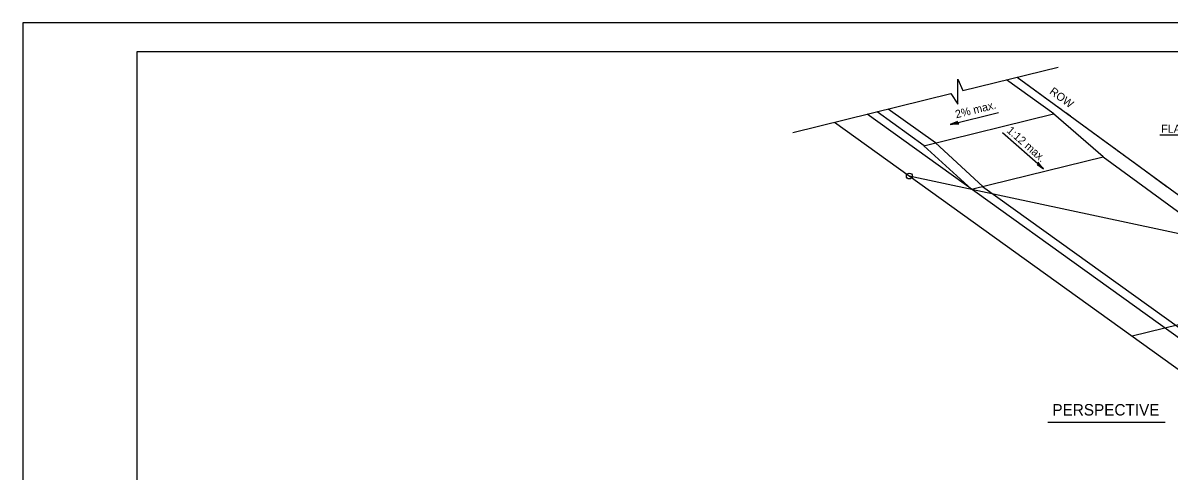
# Model space of a CAD drawing. Extents: x 112682 to 126021, y 61994 to 72129.
# Drawn here: x 114663 to 115665, y 66236 to 66627 of the extents above; entities that cross this region are included whole.
import ezdxf

# ---------------------------------------------------------------- set-up
doc = ezdxf.new("R2010")
doc.units = 0
for name, color, linetype in [('Default', 7, 'Continuous'), ('Sheets_50 Reference Boundary', 7, 'Continuous'), ('Sheets_General Details', 7, 'Continuous'), ('Sheets_Printer Plotting Border', 7, 'Continuous')]:
    doc.layers.add(name, color=color, linetype=linetype)

msp = doc.modelspace()

# ---------------------------------------------------------------- linework, layer by layer
at = {"layer": 'Default'}
for points in [[(115480.3, 66540.1), (115479.8, 66541.1), (115477.1, 66539.9), (115473.5, 66538.6), (115477.6, 66539), (115481.1, 66539.2), (115480.3, 66540.1), (115479.8, 66540.7), (115476, 66539.2), (115480.5, 66539.5), (115479.6, 66540.2), (115477.9, 66539.6), (115479.7, 66539.8)], [(115550.1, 66504.3), (115549.6, 66503.4), (115552.1, 66501.8), (115555.2, 66499.7), (115552.6, 66502.8), (115550.4, 66505.6), (115550.1, 66504.3), (115549.9, 66503.6), (115553.3, 66501.4), (115550.5, 66504.9), (115550.4, 66503.8), (115551.9, 66502.7), (115550.7, 66504.1)]]:
    msp.add_lwpolyline(points, dxfattribs=at)
at = {"layer": 'Sheets_50 Reference Boundary'}
msp.add_lwpolyline([(114762.8, 66602.2), (116337.8, 66602.2), (116337.8, 65602.2), (114762.8, 65602.2)], close=True, dxfattribs=at)
at = {"layer": 'Sheets_General Details'}
for p, q in [((116362.8, 66627.2), (114662.8, 66627.2)), ((114662.8, 66627.2), (114662.8, 65527.2)), ((115484.6, 66568.2), (115567.9, 66588.7)), ((115480.3, 66556.3), (115480.3, 66578.2)), ((115480.3, 66578.2), (115484.6, 66568.2)), ((115564.3, 66547.9), (115522.9, 66577.6)), ((115532.2, 66579.9), (115872.7, 66331.1)), ((115336.1, 66531.6), (115474.1, 66565.6)), ((115474.1, 66565.6), (115480.3, 66556.3)), ((115745.9, 66299.9), (115400.9, 66547.5)), ((115450.9, 66520), (115409.6, 66549.7)), ((115460.6, 66522.4), (115419.2, 66552)), ((115450.5, 66519.9), (115563.8, 66547.8)), ((115473.5, 66538.6), (115515.9, 66549)), ((115607.3, 66510.2), (115563.8, 66547.8)), ((115372.3, 66540.5), (115717.3, 66292.8)), ((115555.2, 66499.7), (115519.4, 66531.3)), ((115789.4, 66529.2), (115656.8, 66529.2)), ((115492.3, 66481.9), (115450.5, 66519.9)), ((115502, 66484.3), (115460.6, 66522.4)), ((115492.3, 66481.9), (115607.3, 66510.2)), ((115607.3, 66510.2), (115857.5, 66327.4)), ((115709.5, 66435.5), (115437.8, 66493.5)), ((115715.7, 66330.6), (115501.7, 66484.2)), ((115632.8, 66354), (116000, 66444.5)), ((115558.9, 66278.4), (115661.6, 66278.4))]:
    msp.add_line(p, q, dxfattribs=at)
msp.add_lwpolyline([(114762.8, 66602.2), (116337.8, 66602.2), (116337.8, 65552.2), (114762.8, 65552.2)], close=True, dxfattribs=at)
for points in [[(115532.2, 66579.9), (115562.5, 66557.8)], [(115566.5, 66554.8), (115570.6, 66551.9)], [(115574.6, 66548.9), (115578.6, 66546)], [(115582.7, 66543), (115613, 66520.9)], [(115582.7, 66543), (115582.7, 66543)], [(115617, 66518), (115621, 66515)], [(115625.1, 66512.1), (115629.1, 66509.1)], [(115633.2, 66506.2), (115663.4, 66484)], [(115633.2, 66506.2), (115633.2, 66506.2)]]:
    msp.add_lwpolyline(points, dxfattribs=at)
msp.add_circle((115437.8, 66493.5), 2.56, dxfattribs=at)
at = {"layer": 'Sheets_Printer Plotting Border'}
msp.add_lwpolyline([(114662.8, 65527.2), (116362.8, 65527.2), (116362.8, 66627.2), (114662.8, 66627.2)], close=True, dxfattribs=at)

# ---------------------------------------------------------------- texts
at = {"layer": 'Sheets_General Details'}
for s, rotation, p in [('ROW', 323.8479, (115559.8, 66566)), ('2% max.', 13.8488, (115478.9, 66543.9)), ('1:12 max.', 318.5532, (115522.4, 66532.4))]:
    msp.add_text(s, height=7, rotation=rotation, dxfattribs=at).set_placement(p)
for s, height, p in [('FLARE BEHIND SIDEWALK', 7, (115658.1, 66531.3)), ('PERSPECTIVE', 10, (115562.9, 66284.3))]:
    msp.add_text(s, height=height, dxfattribs=at).set_placement(p)

doc.saveas('drawing.dxf')
